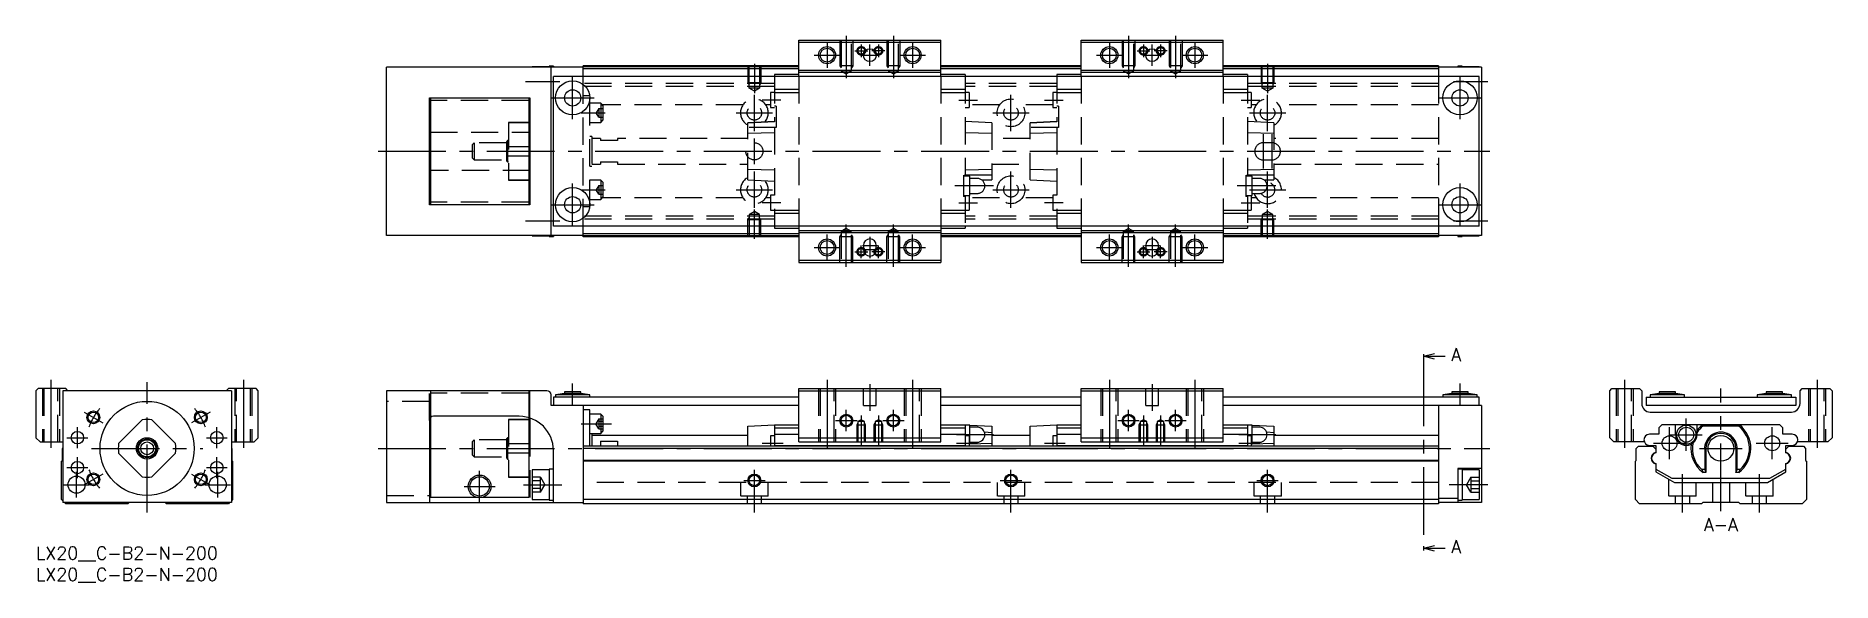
# Model space of a CAD drawing. Extents: x 0 to 420, y -8 to 120.
import ezdxf

# ---------------------------------------------------------------- set-up
doc = ezdxf.new("R2010")
doc.units = 0
doc.header["$LTSCALE"] = 0.5
doc.linetypes.add('CENTER', pattern=[50.8, 31.75, -6.35, 6.35, -6.35])
doc.linetypes.add('DASHED', pattern=[19.05, 12.7, -6.35])
doc.layers.get('0').update_dxf_attribs({"linetype": 'CONTINUOUS'})
for name, color, linetype in [('MSM_CENTER', 1, 'CENTER'), ('MSM_CONTINUOUS', 7, 'CONTINUOUS'), ('MSM_DASHED', 4, 'DASHED'), ('MSM_NARROW', 5, 'CONTINUOUS'), ('MSM_PART_NUMBER', 7, 'CONTINUOUS')]:
    doc.layers.add(name, color=color, linetype=linetype)
doc.styles.get("Standard").update_dxf_attribs({"font": 'txt.shx', "height": 1, "bigfont": 'bigfont.shx'})

# ---------------------------------------------------------------- blocks, each defined once
blk = doc.blocks.new('*U2')
at = {"layer": 'MSM_PART_NUMBER'}
blk.add_text('LX20__C-B2-N-200', height=3, dxfattribs=at).set_placement((0, -3))
blk = doc.blocks.new('*U3')
at = {"layer": 'MSM_PART_NUMBER'}
blk.add_text('LX20__C-B2-N-200', height=3, dxfattribs=at).set_placement((0, -8))

msp = doc.modelspace()

# ---------------------------------------------------------------- linework, layer by layer
for p, q in [((172.7, 110.5), (172.7, 110)), ((217.3, 110.5), (217.3, 110)), ((238.7, 110.5), (238.7, 110)), ((283.3, 110.5), (283.3, 110)), ((172.7, 75), (172.7, 74.5)), ((217.3, 75), (217.3, 74.5)), ((238.7, 75), (238.7, 74.5)), ((283.3, 75), (283.3, 74.5))]:
    msp.add_line(p, q)
at = {"layer": 'MSM_CENTER'}
for p, q in [((185, 118), (185, 112)), ((189.5, 119.5), (189.5, 109.59)), ((200.5, 119.5), (200.5, 109.59)), ((205, 118), (205, 112)), ((251, 118), (251, 112)), ((255.5, 119.5), (255.5, 109.59)), ((266.5, 119.5), (266.5, 109.59)), ((271, 118), (271, 112)), ((182, 115), (188, 115)), ((191.5, 116), (194.5, 116)), ((193, 117.5), (193, 114.5)), ((193, 115), (197, 115)), ((195, 112.5), (195, 117.5)), ((198.5, 116), (195.5, 116)), ((197, 117.5), (197, 114.5)), ((202, 115), (208, 115)), ((248, 115), (254, 115)), ((257.5, 116), (260.5, 116)), ((259, 117.5), (259, 114.5)), ((259, 115), (263, 115)), ((261, 112.5), (261, 117.5)), ((264.5, 116), (261.5, 116)), ((263, 117.5), (263, 114.5)), ((268, 115), (274, 115)), ((125.5, 100), (125.5, 110)), ((168, 113), (168, 106.09)), ((288, 113), (288, 106.09)), ((333, 100), (333, 110)), ((114.5, 108.8), (122.5, 108.8)), ((120.5, 105), (130.5, 105)), ((168, 97.25), (168, 105.75)), ((228, 97.25), (228, 105.75)), ((288, 97.25), (288, 105.75)), ((328, 105), (338, 105)), ((331.5, 108.8), (339.5, 108.8)), ((127.5, 101.5), (133.1, 101.5)), ((163.75, 101.5), (172.25, 101.5)), ((174.2, 104.5), (169.8, 104.5)), ((215.8, 104.5), (220.2, 104.5)), ((223.75, 101.5), (232.25, 101.5)), ((235.8, 104.5), (240.2, 104.5)), ((281.8, 104.5), (286.2, 104.5)), ((283.75, 101.5), (292.25, 101.5)), ((80, 92.5), (340, 92.5)), ((168, 89.5), (168, 95.5)), ((287, 96.5), (287, 88.5)), ((289, 96.5), (289, 88.5)), ((125.5, 75), (125.5, 85)), ((168, 79.25), (168, 87.75)), ((223.9, 84.4), (214.9, 84.4)), ((228, 79.25), (228, 87.75)), ((289.9, 84.4), (280.9, 84.4)), ((288, 79.25), (288, 87.75)), ((333, 75), (333, 85)), ((120.5, 80), (130.5, 80)), ((127.5, 83.5), (133.1, 83.5)), ((163.75, 83.5), (172.25, 83.5)), ((169.8, 80.5), (174.2, 80.5)), ((215.8, 80.45), (220.2, 80.45)), ((223.75, 83.5), (232.25, 83.5)), ((235.8, 80.5), (240.2, 80.5)), ((281.8, 80.45), (286.2, 80.45)), ((283.75, 83.5), (292.25, 83.5)), ((328, 80), (338, 80)), ((114.5, 76.2), (122.5, 76.2)), ((168, 72), (168, 78.91)), ((288, 72), (288, 78.91)), ((331.5, 76.2), (339.5, 76.2)), ((185, 67), (185, 73)), ((189.5, 65.5), (189.5, 75.41)), ((195, 72.5), (195, 67.5)), ((200.5, 65.5), (200.5, 75.41)), ((205, 67), (205, 73)), ((251, 67), (251, 73)), ((255.5, 65.5), (255.5, 75.41)), ((261, 72.5), (261, 67.5)), ((266.5, 65.5), (266.5, 75.41)), ((271, 67), (271, 73)), ((182, 70), (188, 70)), ((191.5, 69), (194.5, 69)), ((193, 67.5), (193, 70.5)), ((193.25, 70.5), (196.75, 70.5)), ((193.25, 69.5), (196.75, 69.5)), ((198.5, 69), (195.5, 69)), ((197, 67.5), (197, 70.5)), ((202, 70), (208, 70)), ((248, 70), (254, 70)), ((257.5, 69), (260.5, 69)), ((259, 67.5), (259, 70.5)), ((259.25, 70.5), (262.75, 70.5)), ((259.25, 69.5), (262.75, 69.5)), ((264.5, 69), (261.5, 69)), ((263, 67.5), (263, 70.5)), ((268, 70), (274, 70)), ((324.5, 44.04), (324.5, 0.13)), ((3.5, 39), (3.5, 22.5)), ((26, 8), (26, 38.5)), ((48.5, 39), (48.5, 22.5)), ((125.5, 33), (125.5, 38.2)), ((185, 39), (185, 22.5)), ((195, 38), (195, 31.8)), ((205, 39), (205, 22.5)), ((251, 39), (251, 22.5)), ((261, 38), (261, 31.8)), ((271, 39), (271, 22.5)), ((333, 33), (333, 38.2)), ((371.5, 39), (371.5, 22.5)), ((416.5, 39), (416.5, 22.5)), ((394, 8.3), (394, 37)), ((11.28, 31.5), (15.61, 29)), ((40.72, 31.5), (36.39, 29)), ((187, 29.5), (192, 29.5)), ((189.5, 27), (189.5, 32)), ((193, 30.7), (193, 23.5)), ((197, 30.7), (197, 23.5)), ((198, 29.5), (203, 29.5)), ((200.5, 27), (200.5, 32)), ((253, 29.5), (258, 29.5)), ((255.5, 27), (255.5, 32)), ((259, 30.7), (259, 23.5)), ((263, 30.7), (263, 23.5)), ((264, 29.5), (269, 29.5)), ((266.5, 27), (266.5, 32)), ((385.9, 22.45), (385.9, 29.95)), ((7.25, 25.5), (12.15, 25.5)), ((9.7, 23.05), (9.7, 27.95)), ((39.85, 25.5), (44.75, 25.5)), ((42.3, 23.05), (42.3, 27.95)), ((127.5, 28.75), (134.6, 28.75)), ((223.9, 26.2), (215.3, 26.2)), ((289.9, 26.2), (281.3, 26.2)), ((382, 20.45), (382, 27.95)), ((382.15, 26.2), (389.65, 26.2)), ((406, 20.45), (406, 27.95)), ((13, 23), (39, 23)), ((80, 23), (340, 23)), ((169.8, 24.2), (174.7, 24.2)), ((215.3, 24.2), (220.2, 24.2)), ((235.8, 24.2), (240.7, 24.2)), ((281.3, 24.2), (286.2, 24.2)), ((378.25, 24.2), (385.75, 24.2)), ((389, 23), (399, 23)), ((402.25, 24.2), (409.75, 24.2)), ((7.25, 18.5), (12.15, 18.5)), ((9.5, 11.5), (9.5, 17.5)), ((9.7, 16.05), (9.7, 20.95)), ((15.61, 17), (11.28, 14.5)), ((36.39, 17), (40.72, 14.5)), ((39.85, 18.5), (44.75, 18.5)), ((42.3, 16.05), (42.3, 20.95)), ((42.5, 11.5), (42.5, 17.5)), ((103.75, 10.45), (103.75, 17.75)), ((168, 8), (168, 18)), ((228, 8), (228, 18)), ((288, 8), (288, 18)), ((385, 8), (385, 17)), ((403, 8), (403, 17)), ((6.5, 14.5), (12.5, 14.5)), ((39.5, 14.5), (45.5, 14.5)), ((100.1, 14.1), (107.4, 14.1)), ((114, 14.5), (123, 14.5)), ((165.5, 15.5), (170.5, 15.5)), ((225.5, 15.5), (230.5, 15.5)), ((285.5, 15.5), (290.5, 15.5)), ((339.5, 14.5), (330.5, 14.5))]:
    msp.add_line(p, q, dxfattribs=at)
for start, end in [(140.1188, 159.8812), (20.1188, 39.8812), (200.1188, 219.8812), (320.1188, 339.8812)]:
    msp.add_arc((26, 23), 14.5, start, end, dxfattribs=at)
at = {"layer": 'MSM_CONTINUOUS'}
for p, q in [((178.4, 118.5), (211.6, 118.5)), ((178.4, 110), (178.4, 118.5)), ((178.4, 118), (211.6, 118)), ((211.6, 110), (211.6, 118.5)), ((244.4, 118.5), (277.6, 118.5)), ((244.4, 110), (244.4, 118.5)), ((244.4, 118), (277.6, 118)), ((277.6, 110), (277.6, 118.5)), ((128, 112.2), (82, 112.2)), ((82, 72.8), (82, 112.2)), ((116, 112.3), (116, 112.2)), ((120, 112.3), (116, 112.3)), ((120, 112.45), (120, 112.2)), ((121, 112.45), (120, 112.45)), ((120.5, 72.8), (120.5, 112.2)), ((121, 112.45), (121, 112.2)), ((121, 75), (121, 110)), ((337.5, 110), (121, 110)), ((128, 110), (128, 112.5)), ((178.4, 112.5), (128, 112.5)), ((178.4, 112.3), (128, 112.3)), ((178.4, 111.8), (128, 111.8)), ((178.4, 110.5), (172.7, 110.5)), ((178.4, 111.5), (211.6, 111.5)), ((178.4, 111), (211.6, 111)), ((244.4, 112.5), (211.6, 112.5)), ((244.4, 112.3), (211.6, 112.3)), ((244.4, 111.8), (211.6, 111.8)), ((217.3, 110.5), (211.6, 110.5)), ((244.4, 110.5), (238.7, 110.5)), ((244.4, 111.5), (277.6, 111.5)), ((244.4, 111), (277.6, 111)), ((328, 112.5), (277.6, 112.5)), ((328, 112.3), (277.6, 112.3)), ((328, 111.8), (277.6, 111.8)), ((283.3, 110.5), (277.6, 110.5)), ((328, 112.5), (328, 110)), ((338, 112.2), (328, 112.2)), ((333.5, 112.45), (332.5, 112.45)), ((332.5, 112.45), (332.5, 112.2)), ((333.5, 112.45), (333.5, 112.2)), ((337.5, 112.3), (333.5, 112.3)), ((337.5, 112.3), (337.5, 112.2)), ((337.5, 75), (337.5, 110)), ((338, 112.2), (338, 72.8)), ((92, 105), (115.5, 105)), ((92, 80), (92, 105)), ((92.25, 105), (92.25, 80)), ((115.25, 105), (115.25, 80)), ((115.5, 105), (115.5, 80)), ((92, 97), (92.25, 97)), ((115.5, 99.25), (115.25, 99.25)), ((115.5, 99.16), (115.25, 99.16)), ((115.25, 93.62), (115.5, 93.62)), ((115.5, 91.38), (115.25, 91.38)), ((92.25, 88), (92, 88)), ((115.25, 85.84), (115.5, 85.84)), ((115.25, 85.75), (115.5, 85.75)), ((115.5, 80), (92, 80)), ((128, 72.8), (82, 72.8)), ((116, 72.8), (116, 72.7)), ((116, 72.7), (120, 72.7)), ((120, 72.8), (120, 72.55)), ((120, 72.55), (121, 72.55)), ((337.5, 75), (121, 75)), ((121, 72.8), (121, 72.55)), ((128, 72.5), (128, 75)), ((178.4, 73.2), (128, 73.2)), ((178.4, 72.7), (128, 72.7)), ((178.4, 72.5), (128, 72.5)), ((172.7, 74.5), (178.4, 74.5)), ((178.4, 75), (178.4, 66.5)), ((178.4, 74), (211.6, 74)), ((178.4, 73.5), (211.6, 73.5)), ((211.6, 75), (211.6, 66.5)), ((211.6, 74.5), (217.3, 74.5)), ((244.4, 73.2), (211.6, 73.2)), ((244.4, 72.7), (211.6, 72.7)), ((244.4, 72.5), (211.6, 72.5)), ((238.7, 74.5), (244.4, 74.5)), ((244.4, 75), (244.4, 66.5)), ((244.4, 74), (277.6, 74)), ((244.4, 73.5), (277.6, 73.5)), ((277.6, 75), (277.6, 66.5)), ((277.6, 74.5), (283.3, 74.5)), ((328, 73.2), (277.6, 73.2)), ((328, 72.7), (277.6, 72.7)), ((328, 72.5), (277.6, 72.5)), ((328, 75), (328, 72.5)), ((338, 72.8), (328, 72.8)), ((332.5, 72.8), (332.5, 72.55)), ((332.5, 72.55), (333.5, 72.55)), ((333.5, 72.8), (333.5, 72.55)), ((333.5, 72.7), (337.5, 72.7)), ((337.5, 72.8), (337.5, 72.7)), ((193.5, 70.5), (193.5, 69.5)), ((196.5, 69.5), (196.5, 70.5)), ((259.5, 70.5), (259.5, 69.5)), ((262.5, 69.5), (262.5, 70.5)), ((178.4, 67), (211.6, 67)), ((178.4, 66.5), (211.6, 66.5)), ((244.4, 67), (277.6, 67)), ((244.4, 66.5), (277.6, 66.5)), ((324.5, 44.54), (327, 45.21)), ((324.5, 45.04), (324.5, 44.04)), ((327, 43.87), (324.5, 44.54)), ((324.5, 44.54), (329.5, 44.54)), ((0.5, 37), (0, 36.5)), ((0, 36.5), (0, 25.5)), ((7, 37), (0.5, 37)), ((6.3, 36.5), (6.3, 10.3)), ((45.7, 36.5), (6.3, 36.5)), ((7.5, 36.5), (7, 37)), ((45, 37), (44.5, 36.5)), ((51.5, 37), (45, 37)), ((45.7, 36.5), (45.7, 10.3)), ((52, 36.5), (51.5, 37)), ((52, 25.5), (52, 36.5)), ((82, 36.5), (82, 10.3)), ((119.5, 36.5), (82, 36.5)), ((120.5, 33), (120.5, 35.5)), ((121, 35), (121, 33)), ((178.4, 35), (121, 35)), ((123.6, 35.8), (121.5, 35.55)), ((121.5, 35.55), (121.5, 35)), ((129.5, 35.55), (121.5, 35.55)), ((123.6, 36.2), (123.6, 35.8)), ((127.4, 36.2), (123.6, 36.2)), ((127.4, 35.8), (123.6, 35.8)), ((127.4, 35.8), (127.4, 36.2)), ((129.5, 35.55), (127.4, 35.8)), ((129.5, 35), (129.5, 35.55)), ((178.4, 37), (211.6, 37)), ((178.4, 24.5), (178.4, 37)), ((178.4, 36.5), (211.6, 36.5)), ((211.6, 24.5), (211.6, 37)), ((244.4, 35), (211.6, 35)), ((244.4, 37), (277.6, 37)), ((244.4, 24.5), (244.4, 37)), ((244.4, 36.5), (277.6, 36.5)), ((277.6, 24.5), (277.6, 37)), ((337.5, 35), (277.6, 35)), ((331.1, 35.8), (329, 35.55)), ((329, 35.55), (329, 35)), ((337, 35.55), (329, 35.55)), ((331.1, 36.2), (331.1, 35.8)), ((334.9, 36.2), (331.1, 36.2)), ((334.9, 35.8), (331.1, 35.8)), ((334.9, 35.8), (334.9, 36.2)), ((337, 35.55), (334.9, 35.8)), ((337, 35), (337, 35.55)), ((337.5, 33), (337.5, 35)), ((368, 36.5), (368.5, 37)), ((368, 25.5), (368, 36.5)), ((368.5, 37), (375, 37)), ((375, 37), (375.5, 36.5)), ((375.5, 36.5), (375.5, 33.5)), ((376.5, 35), (411.5, 35)), ((376.5, 35), (376.5, 33)), ((379.6, 35.8), (377.5, 35.55)), ((385.5, 35.55), (377.5, 35.55)), ((377.5, 35.55), (377.5, 35)), ((383.4, 36.2), (379.6, 36.2)), ((379.6, 36.2), (379.6, 35.8)), ((383.4, 35.8), (379.6, 35.8)), ((383.4, 35.8), (383.4, 36.2)), ((385.5, 35.55), (383.4, 35.8)), ((385.5, 35), (385.5, 35.55)), ((404.6, 35.8), (402.5, 35.55)), ((410.5, 35.55), (402.5, 35.55)), ((402.5, 35.55), (402.5, 35)), ((408.4, 36.2), (404.6, 36.2)), ((404.6, 36.2), (404.6, 35.8)), ((408.4, 35.8), (404.6, 35.8)), ((408.4, 35.8), (408.4, 36.2)), ((410.5, 35.55), (408.4, 35.8)), ((410.5, 35), (410.5, 35.55)), ((411.5, 35), (411.5, 33)), ((412.5, 36.5), (413, 37)), ((412.5, 33.5), (412.5, 36.5)), ((413, 37), (419.5, 37)), ((419.5, 37), (420, 36.5)), ((420, 36.5), (420, 25.5)), ((24.88, 29.66), (19.34, 24.12)), ((32.66, 24.12), (27.12, 29.66)), ((92, 29.5), (92, 10.3)), ((92.25, 30.16), (92.25, 11.5)), ((113, 30.5), (93, 30.5)), ((115.25, 30.18), (115.25, 11.5)), ((115.5, 29.75), (115.25, 29.75)), ((115.5, 29.66), (115.25, 29.66)), ((115.5, 30.1), (115.5, 27.42)), ((178.4, 33), (120.5, 33)), ((128, 33), (128, 10)), ((129.5, 32), (128, 32)), ((129.5, 23.5), (129.5, 32)), ((132.1, 31), (129.5, 31)), ((132.6, 30.5), (132.1, 31)), ((132.1, 31), (132.1, 26.5)), ((132.6, 30.5), (132.6, 27)), ((244.4, 33), (211.6, 33)), ((338, 33), (277.6, 33)), ((328, 33), (328, 10)), ((338, 33), (338, 10.3)), ((411.5, 33), (376.5, 33)), ((377.5, 31.5), (410.5, 31.5)), ((0, 25.5), (1, 24.5)), ((51, 24.5), (52, 25.5)), ((92, 27.42), (92.25, 27.42)), ((115.25, 27.42), (115.5, 27.42)), ((129.5, 26.5), (132.1, 26.5)), ((130, 26.5), (130, 23.5)), ((166.5, 26), (130, 26)), ((132.1, 26.5), (132.6, 27)), ((166.5, 28.2), (172.7, 28.5)), ((166.5, 23.5), (166.5, 28.2)), ((172.7, 25.95), (171.8, 25.95)), ((171.8, 25.95), (171.8, 23.5)), ((172.7, 28.5), (178.4, 28.5)), ((172.7, 28.5), (172.7, 23.5)), ((172.7, 27.79), (178.4, 27.79)), ((172.7, 26.3), (178.4, 26.3)), ((178.4, 25.5), (211.6, 25.5)), ((211.6, 28.5), (217.3, 28.5)), ((211.6, 27.79), (217.3, 27.79)), ((211.6, 26.3), (217.3, 26.3)), ((217.3, 28.5), (218.32, 28.45)), ((217.3, 28.5), (217.3, 23.5)), ((218.4, 28.45), (217.3, 28.45)), ((218.2, 25.95), (217.3, 25.95)), ((218.2, 25.95), (218.2, 23.5)), ((218.4, 28.45), (223.5, 28.2)), ((218.4, 23.95), (218.4, 28.45)), ((220.15, 27.95), (218.4, 27.95)), ((223.5, 26.63), (221.8, 26.79)), ((223.5, 28.2), (223.5, 23.5)), ((232.5, 26), (223.5, 26)), ((232.5, 28.2), (238.7, 28.5)), ((232.5, 23.5), (232.5, 28.2)), ((238.7, 25.95), (237.8, 25.95)), ((237.8, 25.95), (237.8, 23.5)), ((238.7, 28.5), (244.4, 28.5)), ((238.7, 28.5), (238.7, 23.5)), ((238.7, 27.79), (244.4, 27.79)), ((238.7, 26.3), (244.4, 26.3)), ((244.4, 25.5), (277.6, 25.5)), ((277.6, 28.5), (283.3, 28.5)), ((277.6, 27.79), (283.3, 27.79)), ((277.6, 26.3), (283.3, 26.3)), ((283.3, 28.5), (284.32, 28.45)), ((283.3, 28.5), (283.3, 23.5)), ((284.4, 28.45), (283.3, 28.45)), ((284.2, 25.95), (283.3, 25.95)), ((284.2, 25.95), (284.2, 23.5)), ((284.4, 28.45), (289.5, 28.2)), ((284.4, 23.95), (284.4, 28.45)), ((286.15, 27.95), (284.4, 27.95)), ((289.5, 26.63), (287.8, 26.79)), ((289.5, 28.2), (289.5, 23.5)), ((328, 26), (289.5, 26)), ((369, 24.5), (368, 25.5)), ((379.5, 26.3), (377.3, 26.3)), ((380.21, 28.5), (379.5, 27.79)), ((379.5, 27.79), (379.5, 26.3)), ((407.79, 28.5), (380.21, 28.5)), ((383.4, 26.2), (383.4, 28.5)), ((388.4, 28.5), (388.4, 26.2)), ((389.67, 28.5), (389.81, 28.2)), ((398.19, 28.2), (389.81, 28.2)), ((398.19, 28.2), (398.33, 28.5)), ((408.5, 27.79), (407.79, 28.5)), ((408.5, 26.3), (408.5, 27.79)), ((410.7, 26.3), (408.5, 26.3)), ((420, 25.5), (419, 24.5)), ((1, 24.5), (6.3, 24.5)), ((6.2, 23), (6.3, 23.1)), ((6.2, 20.2), (6.2, 23)), ((19.34, 21.88), (24.88, 16.34)), ((27.12, 16.34), (32.66, 21.88)), ((45.7, 24.5), (51, 24.5)), ((45.7, 23.1), (45.8, 23)), ((45.8, 23), (45.8, 20.2)), ((121, 10.3), (121, 22.5)), ((328, 23.5), (128, 23.5)), ((328, 23), (128, 23)), ((132, 24.66), (136, 24.66)), ((132, 24.66), (132, 23.5)), ((136, 24.66), (136, 23.5)), ((172.7, 23.7), (217.3, 23.7)), ((178.4, 24.5), (211.6, 24.5)), ((218.2, 23.95), (218.4, 23.95)), ((218.4, 24.45), (220.15, 24.45)), ((218.4, 24.03), (223.5, 24.23)), ((238.7, 23.7), (283.3, 23.7)), ((244.4, 24.5), (277.6, 24.5)), ((284.2, 23.95), (284.4, 23.95)), ((284.4, 24.45), (286.15, 24.45)), ((284.4, 24.03), (289.5, 24.23)), ((376.1, 24.5), (369, 24.5)), ((374.2, 23), (374.7, 23.5)), ((374.2, 20.2), (374.2, 23)), ((374.7, 23.5), (378.1, 23.5)), ((377.3, 23.7), (378.8, 23.7)), ((378.1, 23.5), (378.8, 22.8)), ((378.8, 23.7), (378.8, 21.96)), ((390.21, 22.68), (390.21, 18.04)), ((390.5, 23), (390.5, 17.38)), ((397.5, 23), (397.5, 17.38)), ((397.79, 18.04), (397.79, 22.68)), ((409.2, 23.7), (410.7, 23.7)), ((409.2, 21.96), (409.2, 23.7)), ((409.2, 22.8), (409.9, 23.5)), ((409.9, 23.5), (413.3, 23.5)), ((419, 24.5), (411.9, 24.5)), ((413.3, 23.5), (413.8, 23)), ((413.8, 23), (413.8, 20.2)), ((6, 20), (6.2, 20.2)), ((6, 11), (6, 20)), ((45.8, 20.2), (46, 20)), ((46, 20), (46, 11)), ((120, 18), (116, 18)), ((116, 18), (116, 11)), ((121, 18.15), (120, 18.15)), ((120, 18.15), (120, 10.85)), ((328, 20.2), (128, 20.2)), ((328, 20), (128, 20)), ((338, 18.3), (332.5, 18.3)), ((332.5, 18.3), (332.5, 10.3)), ((333.5, 18.15), (332.5, 18.15)), ((333.5, 18.15), (333.5, 10.85)), ((337.5, 18), (333.5, 18)), ((337.5, 18), (337.5, 11)), ((374, 20), (374.2, 20.2)), ((374, 11), (374, 20)), ((378.8, 19.44), (378.8, 17.5)), ((378.8, 18.16), (382.54, 16)), ((378.8, 17.5), (383.13, 15)), ((390.21, 18.04), (389.53, 18.04)), ((390.5, 17.38), (389.83, 17.38)), ((390.21, 18.04), (390.5, 17.38)), ((397.5, 17.38), (397.79, 18.04)), ((398.17, 17.38), (397.5, 17.38)), ((398.47, 18.04), (397.79, 18.04)), ((404.87, 15), (409.2, 17.5)), ((405.46, 16), (409.2, 18.16)), ((409.2, 17.5), (409.2, 19.44)), ((413.8, 20.2), (414, 20)), ((414, 20), (414, 11)), ((382.54, 16), (405.46, 16)), ((383.13, 15), (404.87, 15)), ((6.3, 10.7), (6, 11)), ((45.7, 10.3), (6.3, 10.3)), ((7, 10), (6.7, 10.3)), ((21.5, 10), (7, 10)), ((21.8, 10.3), (21.5, 10)), ((30.5, 10), (30.2, 10.3)), ((45, 10), (30.5, 10)), ((45.3, 10.3), (45, 10)), ((46, 11), (45.7, 10.7)), ((82, 10.3), (128, 10.3)), ((103.24, 11.5), (92.25, 11.5)), ((115.25, 11.5), (104.26, 11.5)), ((116, 11), (120, 11)), ((120, 10.85), (121, 10.85)), ((328, 11), (128, 11)), ((328, 10), (128, 10)), ((332.5, 11.3), (328, 11.3)), ((338, 10.3), (328, 10.3)), ((332.5, 10.85), (333.5, 10.85)), ((333.5, 11), (337.5, 11)), ((375, 10), (374, 11)), ((389.5, 10), (375, 10)), ((389.8, 10.3), (389.5, 10)), ((398.2, 10.3), (389.8, 10.3)), ((398.5, 10), (398.2, 10.3)), ((413, 10), (398.5, 10)), ((414, 11), (413, 10)), ((324.5, -0.37), (327, 0.3)), ((324.5, 0.13), (324.5, -0.87)), ((327, -1.04), (324.5, -0.37)), ((324.5, -0.37), (329.5, -0.37))]:
    msp.add_line(p, q, dxfattribs=at)
for centre, radius in [((185, 115), 1.62), ((195, 115), 1.5), ((205, 115), 1.62), ((251, 115), 1.62), ((261, 115), 1.5), ((271, 115), 1.62), ((125.5, 105), 4), ((125.5, 105), 1.9), ((333, 105), 4), ((333, 105), 1.9), ((125.5, 80), 4), ((333, 80), 4), ((125.5, 80), 1.9), ((333, 80), 1.9), ((185, 70), 1.62), ((205, 70), 1.62), ((251, 70), 1.62), ((271, 70), 1.62), ((26, 23), 11), ((13.44, 30.25), 1.23), ((38.56, 30.25), 1.23), ((189.5, 29.5), 1.23), ((200.5, 29.5), 1.23), ((255.5, 29.5), 1.23), ((266.5, 29.5), 1.23), ((9.7, 25.5), 1.45), ((26, 23), 2.5), ((26, 23), 2.2), ((42.3, 25.5), 1.45), ((382, 24.2), 1.75), ((385.9, 26.2), 2.25), ((385.9, 26.2), 1.75), ((394, 23), 3), ((406, 24.2), 1.75), ((26, 23), 2), ((26, 23), 1.5), ((9.7, 18.5), 1.45), ((13.44, 15.75), 1.23), ((38.56, 15.75), 1.23), ((42.3, 18.5), 1.45), ((9.5, 14.5), 2), ((42.5, 14.5), 2), ((103.75, 14.1), 2.65), ((103.75, 14.1), 2.25), ((168, 15.5), 1.23), ((228, 15.5), 1.23), ((288, 15.5), 1.23)]:
    msp.add_circle(centre, radius, dxfattribs=at)
for centre, radius, start, end in [((195, 70.5), 1.5, 0, 180), ((261, 70.5), 1.5, 0, 180), ((195, 69.5), 1.5, 180, 0), ((261, 69.5), 1.5, 180, 0), ((119.5, 35.5), 1, 0, 90), ((26, 23), 6.75, 80.4309, 99.5691), ((93, 29.5), 1, 90, 180), ((113, 22.5), 8, 0, 90), ((377.5, 33.5), 2, 180, 270), ((410.5, 33.5), 2, 270, 0), ((220.15, 26.2), 1.75, 270, 90), ((286.15, 26.2), 1.75, 270, 90), ((377.3, 25), 1.3, 90, 270), ((385.9, 26.2), 2.5, 180, 0), ((394, 23), 7, 128.2132, 143.1301), ((394, 23), 6.68, 128.8735, 147.0286), ((394, 23), 3.8, 355.1074, 184.8926), ((394, 23), 3.5, 0, 180), ((394, 23), 7, 306.5962, 51.7868), ((394, 23), 6.68, 312.0402, 51.1265), ((410.7, 25), 1.3, 270, 90), ((26, 23), 6.75, 170.4309, 189.5691), ((26, 23), 6.75, 350.4309, 9.5691), ((379, 20.7), 1.32, 98.7147, 261.2853), ((379.1, 20.7), 1.3, 103.3424, 256.6576), ((394, 23), 7, 171.8617, 233.4038), ((394, 23), 6.68, 169.3812, 227.9598), ((409, 20.7), 1.32, 278.7147, 81.2853), ((408.9, 20.7), 1.3, 283.3424, 76.6576), ((395.07, 20.13), 5.92, 200.6125, 207.6426), ((387.81, 22.42), 11.52, 334.0671, 337.6778), ((26, 23), 6.75, 260.4309, 279.5691)]:
    msp.add_arc(centre, radius, start, end, dxfattribs=at)
at = {"layer": 'MSM_DASHED'}
for p, q in [((188, 118.5), (188, 112.5)), ((188.27, 118.5), (188.27, 111.3)), ((190.73, 111.3), (190.73, 118.5)), ((191, 118.5), (191, 112.5)), ((199, 118.5), (199, 112.5)), ((199.27, 118.5), (199.27, 111.3)), ((201.73, 111.3), (201.73, 118.5)), ((202, 118.5), (202, 112.5)), ((254, 118.5), (254, 112.5)), ((254.27, 118.5), (254.27, 111.3)), ((256.73, 111.3), (256.73, 118.5)), ((257, 118.5), (257, 112.5)), ((265, 118.5), (265, 112.5)), ((265.27, 118.5), (265.27, 111.3)), ((267.73, 111.3), (267.73, 118.5)), ((268, 118.5), (268, 112.5)), ((128, 75), (128, 110)), ((166.5, 112.5), (166.5, 108.5)), ((166.77, 107.3), (166.77, 112.5)), ((169.23, 112.5), (169.23, 107.3)), ((169.5, 112.5), (169.5, 108.5)), ((172.7, 110), (172.7, 99.43)), ((178.4, 110), (178.4, 75)), ((191, 112.5), (188, 112.5)), ((188, 112.5), (188.27, 112.03)), ((188.27, 111.3), (189.5, 110.59)), ((190.73, 111.3), (188.27, 111.3)), ((189.5, 110.59), (190.73, 111.3)), ((191, 112.5), (190.73, 112.03)), ((202, 112.5), (199, 112.5)), ((199, 112.5), (199.27, 112.03)), ((199.27, 111.3), (200.5, 110.59)), ((201.73, 111.3), (199.27, 111.3)), ((200.5, 110.59), (201.73, 111.3)), ((202, 112.5), (201.73, 112.03)), ((211.6, 110), (211.6, 75)), ((217.3, 110), (217.3, 86.9)), ((238.7, 110), (238.7, 99.43)), ((244.4, 110), (244.4, 75)), ((257, 112.5), (254, 112.5)), ((254, 112.5), (254.27, 112.03)), ((254.27, 111.3), (255.5, 110.59)), ((256.73, 111.3), (254.27, 111.3)), ((255.5, 110.59), (256.73, 111.3)), ((257, 112.5), (256.73, 112.03)), ((268, 112.5), (265, 112.5)), ((265, 112.5), (265.27, 112.03)), ((265.27, 111.3), (266.5, 110.59)), ((267.73, 111.3), (265.27, 111.3)), ((266.5, 110.59), (267.73, 111.3)), ((268, 112.5), (267.73, 112.03)), ((277.6, 110), (277.6, 75)), ((283.3, 110), (283.3, 86.9)), ((286.5, 112.5), (286.5, 108.5)), ((286.77, 107.3), (286.77, 112.5)), ((289.23, 112.5), (289.23, 107.3)), ((289.5, 112.5), (289.5, 108.5)), ((328, 110), (328, 75)), ((172.7, 108.4), (128, 108.4)), ((172.7, 107.7), (128, 107.7)), ((129.5, 105.5), (128, 105.5)), ((129.5, 79.5), (129.5, 105.5)), ((169.5, 108.5), (166.5, 108.5)), ((166.5, 108.5), (166.77, 108.03)), ((169.23, 107.3), (166.77, 107.3)), ((168, 106.59), (166.77, 107.3)), ((169.23, 107.3), (168, 106.59)), ((169.5, 108.5), (169.23, 108.03)), ((171.8, 106.25), (171.8, 102.75)), ((172.7, 106.25), (171.8, 106.25)), ((172.7, 107), (178.4, 107)), ((172.7, 106.29), (178.4, 106.29)), ((211.6, 107), (217.3, 107)), ((211.6, 106.29), (217.3, 106.29)), ((238.7, 108.4), (217.3, 108.4)), ((238.7, 107.7), (217.3, 107.7)), ((218.2, 106.25), (217.3, 106.25)), ((218.2, 106.25), (218.2, 102.75)), ((237.8, 106.25), (237.8, 102.75)), ((238.7, 106.25), (237.8, 106.25)), ((238.7, 107), (244.4, 107)), ((238.7, 106.29), (244.4, 106.29)), ((277.6, 107), (283.3, 107)), ((277.6, 106.29), (283.3, 106.29)), ((328, 108.4), (283.3, 108.4)), ((328, 107.7), (283.3, 107.7)), ((284.2, 106.25), (283.3, 106.25)), ((284.2, 106.25), (284.2, 102.75)), ((286.5, 108.5), (286.77, 108.03)), ((289.5, 108.5), (286.5, 108.5)), ((289.23, 107.3), (286.77, 107.3)), ((288, 106.59), (286.77, 107.3)), ((289.23, 107.3), (288, 106.59)), ((289.5, 108.5), (289.23, 108.03)), ((115.25, 104.4), (92.25, 104.4)), ((132.1, 103.75), (129.5, 103.75)), ((131.6, 102.5), (131.02, 101.5)), ((131.6, 100.5), (131.02, 101.5)), ((131.6, 102.5), (131.6, 100.5)), ((131.6, 102.5), (132.6, 102.5)), ((131.6, 101.5), (132.6, 101.5)), ((132.1, 103.75), (132.1, 99.25)), ((132.6, 103.25), (132.1, 103.75)), ((165.34, 103.37), (132.48, 103.37)), ((132.6, 103.25), (132.6, 99.75)), ((171.8, 103.37), (170.66, 103.37)), ((171.8, 102.75), (172.7, 102.75)), ((173.1, 103.1), (172.7, 103.1)), ((173.1, 103.1), (173.1, 98.1)), ((217.3, 102.75), (218.2, 102.75)), ((225.34, 103.37), (218.2, 103.37)), ((237.8, 103.37), (230.66, 103.37)), ((237.8, 102.75), (238.7, 102.75)), ((239.1, 103.1), (238.7, 103.1)), ((239.1, 103.1), (239.1, 98.1)), ((283.3, 102.75), (284.2, 102.75)), ((285.34, 103.37), (284.2, 103.37)), ((328, 103.37), (290.66, 103.37)), ((92.25, 97), (115.5, 97)), ((110.5, 99.25), (110.5, 85.75)), ((115.25, 99.25), (110.5, 99.25)), ((115.25, 99.16), (110.5, 99.16)), ((129.5, 99.25), (132.1, 99.25)), ((131.6, 100.5), (132.6, 100.5)), ((132.1, 99.25), (132.6, 99.75)), ((172.7, 99.5), (166.5, 99.18)), ((172.7, 99.43), (166.5, 99.06)), ((166.5, 85.82), (166.5, 99.18)), ((173.1, 98.1), (166.5, 98.1)), ((172.7, 96.83), (166.5, 96.69)), ((172.7, 98.1), (172.7, 75)), ((223.5, 99.18), (217.3, 99.5)), ((223.5, 96.69), (217.3, 96.83)), ((223.5, 99.18), (223.5, 85.82)), ((238.7, 99.5), (232.5, 99.18)), ((238.7, 99.43), (232.5, 99.06)), ((232.5, 85.82), (232.5, 99.18)), ((239.1, 98.1), (232.5, 98.1)), ((238.7, 96.83), (232.5, 96.69)), ((238.7, 98.1), (238.7, 75)), ((289.5, 99.18), (283.3, 99.5)), ((289.5, 96.69), (283.3, 96.83)), ((289.5, 99.18), (289.5, 85.82)), ((102.5, 94.5), (102, 94)), ((102, 94), (102, 91)), ((110, 94.5), (102.5, 94.5)), ((102.5, 94.5), (102.5, 90.5)), ((110.3, 95), (110, 94.7)), ((110, 94.7), (110, 90.3)), ((110.5, 95), (110.3, 95)), ((110.3, 95), (110.3, 90)), ((110.5, 93.62), (115.25, 93.62)), ((130, 96), (129.5, 96)), ((130, 96), (130, 89)), ((132, 95.5), (130, 95.5)), ((132, 95.5), (132, 95)), ((136, 95), (132, 95)), ((136, 95.5), (136, 95)), ((166.5, 95.5), (136, 95.5)), ((232.5, 95.5), (223.5, 95.5)), ((289, 94.5), (287, 94.5)), ((328, 95.5), (289.5, 95.5)), ((102, 91), (102.5, 90.5)), ((102.5, 90.5), (110, 90.5)), ((110, 90.3), (110.3, 90)), ((110.3, 90), (110.5, 90)), ((115.25, 91.38), (110.5, 91.38)), ((129.5, 89), (130, 89)), ((130, 89.5), (132, 89.5)), ((132, 90), (136, 90)), ((132, 90), (132, 89.5)), ((136, 90), (136, 89.5)), ((136, 89.5), (166.5, 89.5)), ((166.5, 88.31), (172.7, 88.17)), ((217.3, 88.17), (223.5, 88.31)), ((223.5, 89.5), (232.5, 89.5)), ((232.5, 88.31), (238.7, 88.17)), ((283.3, 88.17), (289.5, 88.31)), ((287, 90.5), (289, 90.5)), ((289.5, 89.5), (328, 89.5)), ((115.5, 88), (92.25, 88)), ((110.5, 85.84), (115.25, 85.84)), ((110.5, 85.75), (115.25, 85.75)), ((132.1, 85.75), (129.5, 85.75)), ((131.6, 84.5), (131.02, 83.5)), ((131.6, 84.5), (132.6, 84.5)), ((131.6, 84.5), (131.6, 82.5)), ((132.6, 85.25), (132.1, 85.75)), ((132.1, 85.75), (132.1, 81.25)), ((132.6, 85.25), (132.6, 81.75)), ((166.5, 85.82), (172.7, 85.5)), ((223.5, 86.9), (216.9, 86.9)), ((216.9, 86.9), (216.9, 81.9)), ((218.4, 86.65), (216.9, 86.65)), ((218.4, 82.15), (218.4, 86.65)), ((220.15, 86.15), (218.4, 86.15)), ((221.2, 85.8), (223.5, 85.94)), ((221.31, 85.71), (223.5, 85.82)), ((232.5, 85.82), (238.7, 85.5)), ((289.5, 86.9), (282.9, 86.9)), ((282.9, 86.9), (282.9, 81.9)), ((284.4, 86.65), (282.9, 86.65)), ((284.4, 82.15), (284.4, 86.65)), ((286.15, 86.15), (284.4, 86.15)), ((287.2, 85.8), (289.5, 85.94)), ((287.31, 85.71), (289.5, 85.82)), ((115.25, 80.6), (92.25, 80.6)), ((129.5, 81.25), (132.1, 81.25)), ((131.6, 82.5), (131.02, 83.5)), ((131.6, 83.5), (132.6, 83.5)), ((131.6, 82.5), (132.6, 82.5)), ((132.1, 81.25), (132.6, 81.75)), ((165.34, 81.63), (132.48, 81.63)), ((171.8, 81.63), (170.66, 81.63)), ((171.8, 82.25), (171.8, 78.75)), ((172.7, 82.25), (171.8, 82.25)), ((216.9, 82.15), (218.4, 82.15)), ((217.3, 81.9), (216.9, 81.9)), ((217.3, 82.15), (217.3, 75)), ((218.2, 82.15), (218.2, 78.75)), ((225.34, 81.63), (218.2, 81.63)), ((218.4, 82.65), (220.15, 82.65)), ((237.8, 81.63), (230.66, 81.63)), ((237.8, 82.25), (237.8, 78.75)), ((238.7, 82.25), (237.8, 82.25)), ((282.9, 82.15), (284.4, 82.15)), ((283.3, 81.9), (282.9, 81.9)), ((283.3, 82.15), (283.3, 75)), ((284.2, 82.15), (284.2, 78.75)), ((285.34, 81.63), (284.2, 81.63)), ((284.4, 82.65), (286.15, 82.65)), ((328, 81.63), (290.66, 81.63)), ((129.5, 79.5), (128, 79.5)), ((172.7, 77.3), (128, 77.3)), ((172.7, 76.6), (128, 76.6)), ((166.5, 76.5), (166.77, 76.97)), ((169.5, 76.5), (166.5, 76.5)), ((166.5, 72.5), (166.5, 76.5)), ((168, 78.41), (166.77, 77.7)), ((166.77, 77.7), (166.77, 72.5)), ((169.23, 77.7), (166.77, 77.7)), ((169.23, 77.7), (168, 78.41)), ((169.23, 72.5), (169.23, 77.7)), ((169.5, 76.5), (169.23, 76.97)), ((169.5, 72.5), (169.5, 76.5)), ((171.8, 78.75), (172.7, 78.75)), ((172.7, 78.71), (178.4, 78.71)), ((172.7, 78), (178.4, 78)), ((211.6, 78.71), (217.3, 78.71)), ((211.6, 78), (217.3, 78)), ((217.3, 78.75), (218.2, 78.75)), ((238.7, 77.3), (217.3, 77.3)), ((238.7, 76.6), (217.3, 76.6)), ((237.8, 78.75), (238.7, 78.75)), ((238.7, 78.71), (244.4, 78.71)), ((238.7, 78), (244.4, 78)), ((277.6, 78.71), (283.3, 78.71)), ((277.6, 78), (283.3, 78)), ((283.3, 78.75), (284.2, 78.75)), ((328, 77.3), (283.3, 77.3)), ((328, 76.6), (283.3, 76.6)), ((286.5, 76.5), (286.77, 76.97)), ((289.5, 76.5), (286.5, 76.5)), ((286.5, 72.5), (286.5, 76.5)), ((288, 78.41), (286.77, 77.7)), ((289.23, 77.7), (286.77, 77.7)), ((286.77, 77.7), (286.77, 72.5)), ((289.23, 77.7), (288, 78.41)), ((289.23, 72.5), (289.23, 77.7)), ((289.5, 76.5), (289.23, 76.97)), ((289.5, 72.5), (289.5, 76.5)), ((188, 72.5), (188.27, 72.97)), ((191, 72.5), (188, 72.5)), ((188, 66.5), (188, 72.5)), ((189.5, 74.41), (188.27, 73.7)), ((190.73, 73.7), (188.27, 73.7)), ((188.27, 73.7), (188.27, 66.5)), ((190.73, 73.7), (189.5, 74.41)), ((190.73, 66.5), (190.73, 73.7)), ((191, 72.5), (190.73, 72.97)), ((191, 66.5), (191, 72.5)), ((199, 72.5), (199.27, 72.97)), ((202, 72.5), (199, 72.5)), ((199, 66.5), (199, 72.5)), ((200.5, 74.41), (199.27, 73.7)), ((201.73, 73.7), (199.27, 73.7)), ((199.27, 73.7), (199.27, 66.5)), ((201.73, 73.7), (200.5, 74.41)), ((201.73, 66.5), (201.73, 73.7)), ((202, 72.5), (201.73, 72.97)), ((202, 66.5), (202, 72.5)), ((254, 72.5), (254.27, 72.97)), ((257, 72.5), (254, 72.5)), ((254, 66.5), (254, 72.5)), ((255.5, 74.41), (254.27, 73.7)), ((256.73, 73.7), (254.27, 73.7)), ((254.27, 73.7), (254.27, 66.5)), ((256.73, 73.7), (255.5, 74.41)), ((256.73, 66.5), (256.73, 73.7)), ((257, 72.5), (256.73, 72.97)), ((257, 66.5), (257, 72.5)), ((265, 72.5), (265.27, 72.97)), ((268, 72.5), (265, 72.5)), ((265, 66.5), (265, 72.5)), ((266.5, 74.41), (265.27, 73.7)), ((267.73, 73.7), (265.27, 73.7)), ((265.27, 73.7), (265.27, 66.5)), ((267.73, 73.7), (266.5, 74.41)), ((267.73, 66.5), (267.73, 73.7)), ((268, 72.5), (267.73, 72.97)), ((268, 66.5), (268, 72.5)), ((1.5, 37), (1.5, 24.5)), ((1.88, 37), (1.88, 24.5)), ((5.12, 24.5), (5.12, 37)), ((5.5, 37), (5.5, 24.5)), ((46.5, 37), (46.5, 24.5)), ((46.88, 24.5), (46.88, 37)), ((50.12, 37), (50.12, 24.5)), ((50.5, 37), (50.5, 24.5)), ((92, 34), (82, 34)), ((92, 29.5), (92, 36.5)), ((92.25, 36.5), (92.25, 30.16)), ((115.25, 35.9), (92.25, 35.9)), ((115.25, 36.5), (115.25, 30.18)), ((115.5, 30.1), (115.5, 36.5)), ((183, 37), (183, 24.5)), ((183.38, 37), (183.38, 24.5)), ((186.62, 24.5), (186.62, 37)), ((187, 37), (187, 24.5)), ((193.5, 33), (193.5, 37)), ((196.5, 33), (196.5, 37)), ((203, 37), (203, 24.5)), ((203.38, 37), (203.38, 24.5)), ((206.62, 24.5), (206.62, 37)), ((207, 37), (207, 24.5)), ((249, 37), (249, 24.5)), ((249.38, 37), (249.38, 24.5)), ((252.62, 24.5), (252.62, 37)), ((253, 37), (253, 24.5)), ((259.5, 33), (259.5, 37)), ((262.5, 33), (262.5, 37)), ((269, 37), (269, 24.5)), ((269.38, 37), (269.38, 24.5)), ((272.62, 24.5), (272.62, 37)), ((273, 37), (273, 24.5)), ((369.5, 37), (369.5, 24.5)), ((369.88, 37), (369.88, 24.5)), ((373.12, 24.5), (373.12, 37)), ((373.5, 37), (373.5, 24.5)), ((414.5, 37), (414.5, 24.5)), ((414.88, 37), (414.88, 24.5)), ((418.12, 24.5), (418.12, 37)), ((418.5, 37), (418.5, 24.5)), ((115.25, 29.75), (110.5, 29.75)), ((110.5, 29.75), (110.5, 16.25)), ((115.25, 29.66), (110.5, 29.66)), ((131.6, 29.9), (130.93, 28.75)), ((131.6, 29.9), (131.6, 27.6)), ((131.6, 29.9), (132.6, 29.9)), ((193, 29.7), (192.22, 29.25)), ((193.78, 29.25), (193, 29.7)), ((193.5, 33), (196.5, 33)), ((197, 29.7), (196.22, 29.25)), ((197.78, 29.25), (197, 29.7)), ((259, 29.7), (258.22, 29.25)), ((259.78, 29.25), (259, 29.7)), ((259.5, 33), (262.5, 33)), ((263, 29.7), (262.22, 29.25)), ((263.78, 29.25), (263, 29.7)), ((110.3, 25.5), (110, 25.2)), ((110.5, 25.5), (110.3, 25.5)), ((110.3, 25.5), (110.3, 20.5)), ((115.5, 27.42), (115.5, 10.3)), ((131.6, 27.6), (130.93, 28.75)), ((131.6, 29.33), (132.6, 29.33)), ((131.6, 28.17), (132.6, 28.17)), ((131.6, 27.6), (132.6, 27.6)), ((192, 28.5), (192.22, 28.87)), ((192, 24.5), (192, 28.5)), ((192, 28.5), (194, 28.5)), ((192.22, 29.25), (192.22, 24.5)), ((193.78, 29.25), (192.22, 29.25)), ((193.78, 24.5), (193.78, 29.25)), ((194, 28.5), (193.78, 28.87)), ((194, 24.5), (194, 28.5)), ((196, 28.5), (196.22, 28.87)), ((196, 24.5), (196, 28.5)), ((196, 28.5), (198, 28.5)), ((196.22, 29.25), (196.22, 24.5)), ((197.78, 29.25), (196.22, 29.25)), ((197.78, 24.5), (197.78, 29.25)), ((198, 28.5), (197.78, 28.87)), ((198, 24.5), (198, 28.5)), ((258, 28.5), (258.22, 28.87)), ((258, 24.5), (258, 28.5)), ((258, 28.5), (260, 28.5)), ((258.22, 29.25), (258.22, 24.5)), ((259.78, 29.25), (258.22, 29.25)), ((259.78, 24.5), (259.78, 29.25)), ((260, 28.5), (259.78, 28.87)), ((260, 24.5), (260, 28.5)), ((262, 28.5), (262.22, 28.87)), ((262, 24.5), (262, 28.5)), ((262, 28.5), (264, 28.5)), ((262.22, 29.25), (262.22, 24.5)), ((263.78, 29.25), (262.22, 29.25)), ((263.78, 24.5), (263.78, 29.25)), ((264, 28.5), (263.78, 28.87)), ((264, 24.5), (264, 28.5)), ((102.5, 25), (102, 24.5)), ((102, 24.5), (102, 21.5)), ((102, 21.5), (102.5, 21)), ((110, 25), (102.5, 25)), ((102.5, 25), (102.5, 21)), ((102.5, 21), (110, 21)), ((110, 25.2), (110, 20.8)), ((110.5, 24.12), (115.5, 24.12)), ((115.5, 21.88), (110.5, 21.88)), ((110, 20.8), (110.3, 20.5)), ((110.3, 20.5), (110.5, 20.5)), ((110.5, 16.34), (115.5, 16.34)), ((110.5, 16.25), (115.5, 16.25)), ((118, 16.23), (116, 16.23)), ((118, 15.37), (116, 15.37)), ((118, 13.63), (116, 13.63)), ((118, 12.77), (116, 12.77)), ((118, 12.77), (118, 16.23)), ((118, 16.23), (119, 14.5)), ((118, 12.77), (119, 14.5)), ((328, 15), (128, 15)), ((164.75, 15), (164.75, 11.8)), ((171.25, 11.8), (171.25, 15)), ((224.75, 15), (224.75, 11.8)), ((231.25, 11.8), (231.25, 15)), ((284.75, 15), (284.75, 11.8)), ((291.25, 11.8), (291.25, 15)), ((335.5, 16.23), (334.5, 14.5)), ((335.5, 12.77), (334.5, 14.5)), ((335.5, 16.23), (335.5, 12.77)), ((335.5, 16.23), (337.5, 16.23)), ((335.5, 15.37), (337.5, 15.37)), ((335.5, 13.63), (337.5, 13.63)), ((335.5, 12.77), (337.5, 12.77)), ((381.75, 15.8), (381.75, 11.8)), ((388.25, 11.8), (388.25, 15)), ((392, 15), (392, 10.3)), ((396, 15), (396, 10.3)), ((399.75, 15), (399.75, 11.8)), ((406.25, 11.8), (406.25, 15.8)), ((82, 12), (92, 12)), ((104.26, 11.5), (103.24, 11.5)), ((171.25, 11.8), (164.75, 11.8)), ((166.3, 11.8), (166.3, 10)), ((169.7, 10), (169.7, 11.8)), ((231.25, 11.8), (224.75, 11.8)), ((226.3, 11.8), (226.3, 10)), ((229.7, 10), (229.7, 11.8)), ((291.25, 11.8), (284.75, 11.8)), ((286.3, 11.8), (286.3, 10)), ((289.7, 10), (289.7, 11.8)), ((388.25, 11.8), (381.75, 11.8)), ((383.3, 11.8), (383.3, 10)), ((386.7, 10), (386.7, 11.8)), ((406.25, 11.8), (399.75, 11.8)), ((401.3, 11.8), (401.3, 10)), ((404.7, 10), (404.7, 11.8))]:
    msp.add_line(p, q, dxfattribs=at)
for centre, radius in [((193, 116), 1), ((193, 116), 0.784), ((197, 116), 1), ((197, 116), 0.784), ((259, 116), 1), ((259, 116), 0.784), ((263, 116), 1), ((263, 116), 0.784), ((168, 101.5), 1.7), ((228, 101.5), 3.25), ((228, 101.5), 1.7), ((288, 101.5), 1.7), ((168, 92.5), 2), ((168, 83.5), 1.7), ((228, 83.5), 3.25), ((228, 83.5), 1.7), ((193, 69), 1), ((193, 69), 0.784), ((197, 69), 1), ((197, 69), 0.784), ((259, 69), 1), ((259, 69), 0.784), ((263, 69), 1), ((263, 69), 0.784)]:
    msp.add_circle(centre, radius, dxfattribs=at)
for centre, radius, start, end in [((168, 101.5), 3.25, 319.3519, 242.5136), ((288, 101.5), 3.25, 297.4864, 220.6481), ((287, 92.5), 2, 90, 270), ((289, 92.5), 2, 270, 90), ((168, 83.5), 3.25, 117.4864, 40.6481), ((220.15, 84.4), 1.75, 270, 90), ((288, 83.5), 3.25, 195.1614, 62.5136), ((286.15, 84.4), 1.75, 270, 90), ((288, 83.5), 1.7, 208.577, 99.5384)]:
    msp.add_arc(centre, radius, start, end, dxfattribs=at)
at = {"layer": 'MSM_NARROW'}
for centre, radius in [((185, 115), 2), ((205, 115), 2), ((251, 115), 2), ((271, 115), 2), ((185, 70), 2), ((205, 70), 2), ((251, 70), 2), ((271, 70), 2), ((13.44, 30.25), 1.5), ((38.56, 30.25), 1.5), ((189.5, 29.5), 1.5), ((200.5, 29.5), 1.5), ((255.5, 29.5), 1.5), ((266.5, 29.5), 1.5), ((13.44, 15.75), 1.5), ((38.56, 15.75), 1.5), ((168, 15.5), 1.5), ((228, 15.5), 1.5), ((288, 15.5), 1.5)]:
    msp.add_circle(centre, radius, dxfattribs=at)

# ---------------------------------------------------------------- block references
at = {"layer": 'MSM_CONTINUOUS'}
for name in ['*U2', '*U3']:
    msp.add_blockref(name, (0, 0), dxfattribs=at)

# ---------------------------------------------------------------- texts
at = {"layer": 'MSM_PART_NUMBER'}
for s, p in [('A', (330.92, 43.41)), ('A-A', (390.01, 3.66)), ('A', (330.92, -1.5))]:
    msp.add_text(s, height=3, dxfattribs=at).set_placement(p)

doc.saveas('drawing.dxf')
